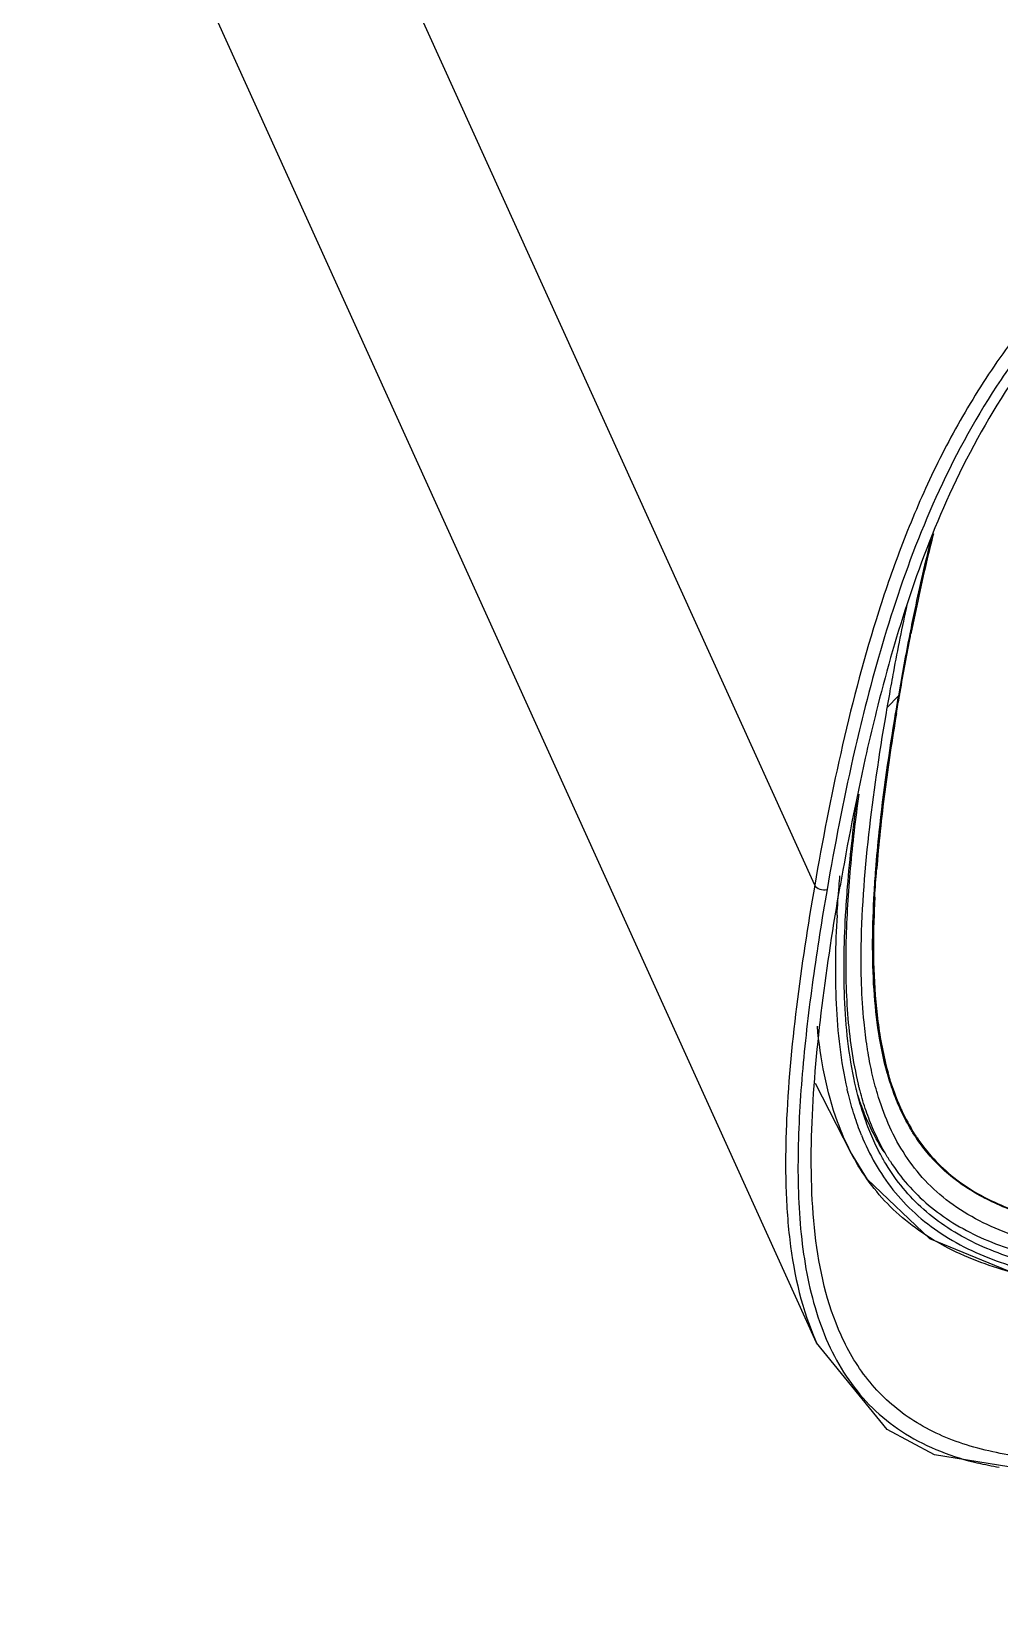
# Model space of a CAD drawing. Header units: feet. Extents: x -99009 to 3252343, y -11094690 to 9035152.
# Drawn here: x 2452924.7 to 2453137, y -1913906.3 to -1913558.8 of the extents above; entities that cross this region are included whole.
import ezdxf

# ---------------------------------------------------------------- set-up
doc = ezdxf.new("R2010")
doc.units = ezdxf.units.FT
doc.layers.add('1', color=1, linetype='Continuous')
doc.layers.add('ASSEM_MEMBER_1', color=7, linetype='Continuous')

# ---------------------------------------------------------------- blocks, each defined once
blk = doc.blocks.new('CAMERA 01')
at = {"layer": 'ASSEM_MEMBER_1', "color": 7, "linetype": 'Continuous', "transparency": 33554684}
for p, q in [((1849481.64, -2406.25), (1849127.86, -2246.47)), ((1849381.16, -2405.96), (1849165.92, -2308.75)), ((1849439.73, -2413.76), (1849424.73, -2406.08)), ((1849439.75, -2413.77), (1849439.73, -2413.76)), ((1849430.93, -2416.65), (1849428.71, -2415.78)), ((1849339.59, -2424.42), (1849342.16, -2421.93)), ((1849343.15, -2419.48), (1849343.87, -2419.3)), ((1849343.15, -2419.48), (1849343.86, -2419.33)), ((1849381.1, -2419.25), (1849380.35, -2419.31)), ((1849381.12, -2419.12), (1849380.37, -2419.17)), ((1849339.36, -2424.47), (1849339.57, -2424.6)), ((1849436.14, -2427.81), (1849436.08, -2427.77)), ((1849436.14, -2427.81), (1849436.08, -2427.77))]:
    blk.add_line(p, q, dxfattribs=at)
for points in [[(1849505, -2511.9), (1849511.21, -2462.46), (1849506.28, -2432.11), (1849500.72, -2421.69), (1849481.63, -2406.24)], [(1849470.58, -2533.44), (1849471.88, -2485.35), (1849467.71, -2452.68), (1849458.89, -2431.16), (1849445.84, -2417.43), (1849439.75, -2413.77)]]:
    blk.add_lwpolyline(points, dxfattribs=at)
for centre, radius, start, end in [((1849406.09, -2709.24), 298.97, 94.9364, 95.172), ((1849405.4, -2701.32), 291.02, 94.7178, 94.9363), ((1849403.41, -2676.08), 265.7, 93.3727, 94.736), ((1849408.6, -2487.88), 74.9, 76.1595, 76.7246), ((1849408.53, -2488.79), 77.76, 76.7513, 77.0464), ((1849408.87, -2487.37), 76.3, 76.179, 76.7522), ((1849410.45, -2481.17), 69.9, 72.2503, 76.2258), ((1849413.11, -2472.84), 61.15, 67.9619, 72.2443), ((1849402.96, -2507.76), 91.38, 80.5781, 81.3295), ((1849404.01, -2501.54), 85.07, 78.8006, 80.5895), ((1849405.1, -2495.98), 79.4, 77.8811, 78.7895), ((1849406.94, -2487.72), 70.95, 74.0002, 77.9355), ((1849407.5, -2486.81), 73.43, 75.7048, 76.3356), ((1849407.96, -2485.01), 71.57, 75.1091, 75.7046), ((1849409.59, -2479.12), 65.46, 71.1591, 75.1593), ((1849409.01, -2472.76), 60.24, 68.6684, 72.3428), ((1849407.86, -2459.5), 48.79, 61.7144, 62.2859), ((1849412.42, -2470.78), 56.65, 66.5475, 71.1532), ((1849411.52, -2466.35), 53.36, 63.8254, 68.6788), ((1849413.94, -2461.46), 47.91, 57.3834, 63.8356), ((1849415.43, -2466.98), 52.88, 63.1012, 67.9441), ((1849448.58, -3034.27), 621.51, 99.8592, 100.13355), ((1849398.5, -2682.72), 264.16, 93.9354, 94.5014), ((1849397.56, -2670.34), 251.58, 93.1389, 94.5093), ((1849397.14, -2662.68), 244.08, 93.3425, 93.7651), ((1849406.14, -2480.25), 60.47, 71.3722, 74.4718), ((1849406.33, -2479.65), 60.02, 71.3692, 74.4944), ((1849408.63, -2481.6), 64.59, 73.5227, 73.942), ((1849414.85, -2465.21), 50.58, 60.5402, 66.5558), ((1849416.96, -2463.88), 49.42, 61.8509, 63.0562), ((1849417.03, -2461.27), 46.07, 57.3355, 60.4944), ((1849417.86, -2462.2), 47.51, 58.8064, 61.8619), ((1849437.04, -2985.92), 569.89, 99.8464, 101.2375), ((1849434.01, -2969.96), 553.47, 99.8242, 101.1223), ((1849443.84, -3024.28), 608.68, 99.48817, 99.8634), ((1849443.74, -3023.46), 608.03, 99.49119, 99.86314), ((1849408.67, -2472.88), 52.67, 65.7914, 71.418), ((1849411.27, -2464.26), 43.93, 57.3626, 64.2603), ((1849424.17, -2919.38), 501.95, 101.1341, 101.2768), ((1849413.47, -2463.08), 41.75, 57.2884, 59.0159), ((1849413.47, -2463.06), 41.92, 57.351, 59.0259), ((1849413.93, -2462.36), 40.9, 56.2725, 57.2855), ((1849413.96, -2462.3), 41.01, 56.2399, 57.2502), ((1849414.76, -2461.12), 39.59, 50.7035, 56.2538), ((1849438.3, -2458.46), 71.82, 9.7343, 13.5392)]:
    blk.add_arc(centre, radius, start, end, dxfattribs=at)
for points, knots in [([(1849381.16, -2405.96), (1849390.02, -2404.42), (1849407.57, -2401.69), (1849429.49, -2399.61), (1849446.63, -2399.39), (1849462.71, -2400.39), (1849474.55, -2403.05), (1849481.63, -2406.24)], [0, 0, 0, 0, 0.265636, 0.524008, 0.649155, 0.770787, 1, 1, 1, 1]), ([(1849382.11, -2408.66), (1849388.69, -2407.51), (1849401.75, -2405.43), (1849421.22, -2403.09), (1849440.28, -2401.95), (1849458.62, -2402.51), (1849473.19, -2405.27), (1849483.71, -2409.46), (1849490.76, -2413.67), (1849496.89, -2419.08), (1849503.68, -2427.99), (1849506.78, -2436.08), (1849508.12, -2441.65)], [0, 0, 0, 0, 0.138544, 0.274587, 0.407015, 0.534363, 0.654796, 0.712423, 0.768696, 0.82448, 0.880975, 1, 1, 1, 1]), ([(1849190.21, -2565.82), (1849193.43, -2555.09), (1849200.71, -2533.36), (1849212.86, -2507), (1849225.49, -2486.73), (1849236.7, -2472.25), (1849249.42, -2459.14), (1849263.33, -2447.82), (1849277.95, -2438.38), (1849292.87, -2430.69), (1849307.85, -2424.48), (1849327.49, -2417.78), (1849351.89, -2411.45), (1849371.47, -2407.64), (1849381.16, -2405.96)], [0, 0, 0, 0, 0.125757, 0.256877, 0.324694, 0.393423, 0.462025, 0.52925, 0.594283, 0.656951, 0.717429, 0.776099, 0.889703, 1, 1, 1, 1]), ([(1849381.16, -2405.96), (1849381.58, -2406.15), (1849382.17, -2407.1), (1849382.24, -2408.14), (1849382.11, -2408.66)], [0, 0, 0, 0, 0.462309, 1, 1, 1, 1]), ([(1849480.02, -2411.63), (1849473.07, -2408.5), (1849461.44, -2405.94), (1849445.65, -2405.02), (1849428.83, -2405.27), (1849407.31, -2407.34), (1849390.08, -2410.02), (1849381.37, -2411.53)], [0, 0, 0, 0, 0.229031, 0.350684, 0.475938, 0.734356, 1, 1, 1, 1]), ([(1849439.73, -2413.76), (1849437.61, -2412.68), (1849428.82, -2408.9), (1849419.28, -2407.17), (1849412.15, -2406.5)], [0, 0, 0, 0, 0.249577, 1, 1, 1, 1]), ([(1849343.46, -2416.7), (1849346.69, -2415.89), (1849359.5, -2412.85), (1849372.43, -2410.34), (1849382.11, -2408.66)], [0, 0, 0, 0, 0.253265, 1, 1, 1, 1]), ([(1849343.87, -2419.3), (1849347, -2418.52), (1849359.43, -2415.59), (1849371.98, -2413.17), (1849381.37, -2411.53)], [0, 0, 0, 0, 0.253219, 1, 1, 1, 1]), ([(1849387.77, -2410.84), (1849394.24, -2410.46), (1849407.03, -2410.2), (1849419.82, -2411.6), (1849425.96, -2413.01)], [0, 0, 0, 0, 0.506452, 1, 1, 1, 1]), ([(1849501.42, -2512.73), (1849502.54, -2507.46), (1849504.56, -2497), (1849506.77, -2481.43), (1849507.78, -2466.28), (1849507.17, -2451.83), (1849504.45, -2438.47), (1849499.02, -2426.76), (1849490.71, -2417.48), (1849483.69, -2413.29), (1849480.02, -2411.63)], [0, 0, 0, 0, 0.144308, 0.285163, 0.421099, 0.550399, 0.671461, 0.784233, 0.891965, 1, 1, 1, 1]), ([(1849361.21, -2415.64), (1849366.6, -2414.9), (1849377.36, -2413.63), (1849393.47, -2412.59), (1849409.36, -2412.8), (1849419.8, -2414.23), (1849424.85, -2415.46)], [0, 0, 0, 0, 0.255569, 0.508041, 0.75648, 1, 1, 1, 1]), ([(1849387.85, -2412.72), (1849385.74, -2412.84), (1849377.25, -2413.44), (1849368.8, -2414.41), (1849362.46, -2415.27)], [0, 0, 0, 0, 0.248307, 1, 1, 1, 1]), ([(1849425.79, -2414.99), (1849422.76, -2414.27), (1849416.55, -2413.2), (1849403.87, -2412.17), (1849394.26, -2412.35), (1849387.85, -2412.72)], [0, 0, 0, 0, 0.245712, 0.494446, 1, 1, 1, 1]), ([(1849435.28, -2417.97), (1849434.57, -2417.68), (1849431.7, -2416.59), (1849428.75, -2415.71), (1849426.51, -2415.16)], [0, 0, 0, 0, 0.249434, 1, 1, 1, 1]), ([(1849469.85, -2532.69), (1849470.72, -2521.1), (1849471.62, -2503.75), (1849471.18, -2480.78), (1849469.66, -2464.02), (1849466.42, -2448.02), (1849461.6, -2435.67), (1849456.1, -2427.17), (1849451.28, -2421.73), (1849445.81, -2417.22), (1849441.8, -2414.82), (1849439.75, -2413.77)], [0, 0, 0, 0, 0.26924, 0.40186, 0.53211, 0.658506, 0.778911, 0.836444, 0.892192, 0.946545, 1, 1, 1, 1]), ([(1849192.74, -2566.59), (1849195.4, -2557.77), (1849201.27, -2539.96), (1849212.49, -2513.6), (1849227.3, -2488.05), (1849243.34, -2468.81), (1849258.19, -2455.52), (1849273.63, -2444.14), (1849293.84, -2432.99), (1849318.67, -2423.46), (1849335.27, -2418.75), (1849343.46, -2416.7)], [0, 0, 0, 0, 0.12284, 0.249665, 0.381092, 0.51507, 0.581392, 0.646253, 0.770304, 0.887535, 1, 1, 1, 1]), ([(1849394.54, -2416.15), (1849385.83, -2416.3), (1849368.27, -2417.76), (1849350.89, -2420.41), (1849342.16, -2421.93)], [0, 0, 0, 0, 0.495668, 1, 1, 1, 1]), ([(1849422.38, -2421.82), (1849419.54, -2421.02), (1849413.49, -2419.78), (1849400.31, -2418.43), (1849389.99, -2418.6), (1849382.91, -2419.01)], [0, 0, 0, 0, 0.222842, 0.46459, 1, 1, 1, 1]), ([(1849416.74, -2417.43), (1849414.92, -2417.15), (1849407.56, -2416.25), (1849400.12, -2416.06), (1849394.54, -2416.15)], [0, 0, 0, 0, 0.247493, 1, 1, 1, 1]), ([(1849436.06, -2416.15), (1849438.2, -2417.02), (1849442.39, -2419.02), (1849448.21, -2422.93), (1849453.43, -2427.8), (1849459.49, -2435.68), (1849463.8, -2445.12), (1849466.7, -2455.32), (1849468.91, -2466.31), (1849470.4, -2480.65), (1849470.99, -2504.29), (1849470.08, -2522.21), (1849469.18, -2534.2)], [0, 0, 0, 0, 0.052919, 0.106048, 0.160062, 0.215629, 0.332892, 0.394809, 0.458433, 0.589593, 0.724393, 1, 1, 1, 1]), ([(1849195.7, -2565.87), (1849198.29, -2557.25), (1849204.03, -2539.85), (1849214.95, -2514.06), (1849229.39, -2489.01), (1849245.12, -2470.15), (1849259.7, -2457.16), (1849274.86, -2446.09), (1849294.67, -2435.29), (1849318.94, -2426.06), (1849335.15, -2421.48), (1849343.15, -2419.48)], [0, 0, 0, 0, 0.122663, 0.249405, 0.380965, 0.515309, 0.581805, 0.646746, 0.770722, 0.887756, 1, 1, 1, 1]), ([(1849377.77, -2419.37), (1849375.01, -2419.58), (1849363.53, -2420.66), (1849352.12, -2422.31), (1849343.48, -2423.76)], [0, 0, 0, 0, 0.240081, 1, 1, 1, 1]), ([(1849343.5, -2423.93), (1849349.21, -2422.97), (1849360.61, -2421.24), (1849372.07, -2419.99), (1849377.79, -2419.54)], [0, 0, 0, 0, 0.502551, 1, 1, 1, 1]), ([(1849383.79, -2419.14), (1849385.11, -2419.07), (1849390.36, -2418.83), (1849395.62, -2418.78), (1849399.56, -2418.91)], [0, 0, 0, 0, 0.251556, 1, 1, 1, 1]), ([(1849399.56, -2418.91), (1849403.42, -2419.03), (1849411.09, -2419.57), (1849418.66, -2420.97), (1849422.33, -2421.99)], [0, 0, 0, 0, 0.503918, 1, 1, 1, 1]), ([(1849463, -2534.56), (1849463.9, -2522.6), (1849464.81, -2504.73), (1849464.16, -2481.14), (1849462.59, -2466.83), (1849460.21, -2455.88), (1849457.06, -2445.81), (1849452.29, -2436.59), (1849445.54, -2429.36), (1849437.96, -2423.72), (1849431.4, -2420.98), (1849426.95, -2419.66)], [0, 0, 0, 0, 0.275428, 0.410317, 0.541685, 0.60539, 0.667289, 0.784062, 0.839368, 0.893336, 1, 1, 1, 1]), ([(1849467.63, -2534.47), (1849468.04, -2529), (1849468.74, -2518.09), (1849469.24, -2501.8), (1849469.03, -2485.73), (1849467.82, -2470.03), (1849465.59, -2457.36), (1849462.73, -2447.81), (1849460.02, -2441.17), (1849456.63, -2435.09), (1849452.56, -2429.72), (1849447.83, -2425.16), (1849444.3, -2422.66), (1849442.47, -2421.56)], [0, 0, 0, 0, 0.135926, 0.270674, 0.403701, 0.534116, 0.66042, 0.721452, 0.780691, 0.837955, 0.893319, 0.947148, 1, 1, 1, 1]), ([(1849339.23, -2422.45), (1849337.59, -2422.74), (1849331.02, -2423.94), (1849324.47, -2425.27), (1849319.57, -2426.34)], [0, 0, 0, 0, 0.24907, 1, 1, 1, 1]), ([(1849430.36, -2424.68), (1849429.97, -2424.5), (1849428.38, -2423.81), (1849426.75, -2423.2), (1849425.51, -2422.78)], [0, 0, 0, 0, 0.245507, 1, 1, 1, 1]), ([(1849435.04, -2427.12), (1849434.67, -2426.9), (1849433.15, -2426.02), (1849431.57, -2425.22), (1849430.36, -2424.68)], [0, 0, 0, 0, 0.246265, 1, 1, 1, 1]), ([(1849441.9, -2422.48), (1849443.66, -2423.62), (1849447.08, -2426.17), (1849451.6, -2430.79), (1849455.5, -2436.18), (1849459.82, -2444.41), (1849463.57, -2455.98), (1849466.06, -2470.77), (1849467.18, -2486.21), (1849467.41, -2507.39), (1849466.56, -2523.38), (1849465.76, -2534.08)], [0, 0, 0, 0, 0.052877, 0.106833, 0.162384, 0.219886, 0.340326, 0.466709, 0.597032, 0.729871, 1, 1, 1, 1]), ([(1849304.06, -2432.09), (1849305.89, -2431.62), (1849313.17, -2429.81), (1849320.51, -2428.22), (1849326.02, -2427.12)], [0, 0, 0, 0, 0.251456, 1, 1, 1, 1]), ([(1849325.98, -2426.95), (1849324.21, -2427.31), (1849317.23, -2428.74), (1849310.29, -2430.33), (1849305.14, -2431.64)], [0, 0, 0, 0, 0.253499, 1, 1, 1, 1]), ([(1849436.63, -2428.35), (1849438.27, -2429.44), (1849441.44, -2431.91), (1849445.59, -2436.39), (1849449.07, -2441.62), (1849451.89, -2447.48), (1849454.12, -2453.8), (1849456.43, -2462.78), (1849458.19, -2474.57), (1849459.1, -2489.11), (1849459.19, -2503.95), (1849458.67, -2518.96), (1849458.02, -2529.01), (1849457.65, -2534.04)], [0, 0, 0, 0, 0.052771, 0.106758, 0.162543, 0.220365, 0.280107, 0.341505, 0.468119, 0.598334, 0.730838, 0.864883, 1, 1, 1, 1]), ([(1849457.79, -2534.02), (1849458.25, -2527.87), (1849458.99, -2515.94), (1849459.41, -2498.66), (1849458.99, -2482.76), (1849457.61, -2468.49), (1849455.11, -2456.06), (1849451.46, -2445.57), (1849446.5, -2436.94), (1849442.15, -2432.39), (1849439.83, -2430.48)], [0, 0, 0, 0, 0.170668, 0.330679, 0.47803, 0.61054, 0.726809, 0.827901, 0.916808, 1, 1, 1, 1])]:
    blk.add_open_spline(points, degree=3, knots=knots, dxfattribs=at)
blk.add_open_spline([(1849430.27, -2424.84), (1849431.88, -2425.57), (1849433.45, -2426.38), (1849434.96, -2427.29)], degree=3, dxfattribs=at)

msp = doc.modelspace()

# ---------------------------------------------------------------- hatches: boundary and pattern name
h = msp.add_hatch()
h.set_pattern_fill('ACAD_ISO06W100', color=3, scale=250, angle=45.0650517, style=0)
h.set_pattern_definition([(45.06505, (3577690.7, -1274407.2), (-884.8864, 882.8794), [6000, -750, 125, -750, 125, -1625]), (45.06505, (3577690.7, -1274407.2), (-884.8864, 882.8794), [-8500, 125, -750])])
h.paths.add_polyline_path([(2406434.13479, -1913951.31621), (2406410.29101, -1892950.37549), (2406908.54364, -1891411.05859), (2455017.16516, -1891356.43764), (2455931.13262, -1892164.90677), (2455955.80435, -1913895.09093), (2455456.37236, -1914395.65829), (2406934.70215, -1914450.7482)])
h.paths.add_polyline_path([(2432281.24256, -1898258.83636), (2432287.09911, -1903417.11708), (2428795.5488, -1903421.08127), (2428789.69226, -1898262.80055)], flags=24)

# ---------------------------------------------------------------- linework, layer by layer
at = {"layer": '1'}
msp.add_arc((2520410.24778, -1978395.99612), 100000, 84.1346387202, 194.3871675539, dxfattribs=at)

# ---------------------------------------------------------------- block references
at = {"transparency": 33554684, "xscale": -1, "rotation": 90.06505171407339}
msp.add_blockref('CAMERA 01', (2448590.81868, -64368.95307), dxfattribs=at)

doc.saveas('drawing.dxf')
